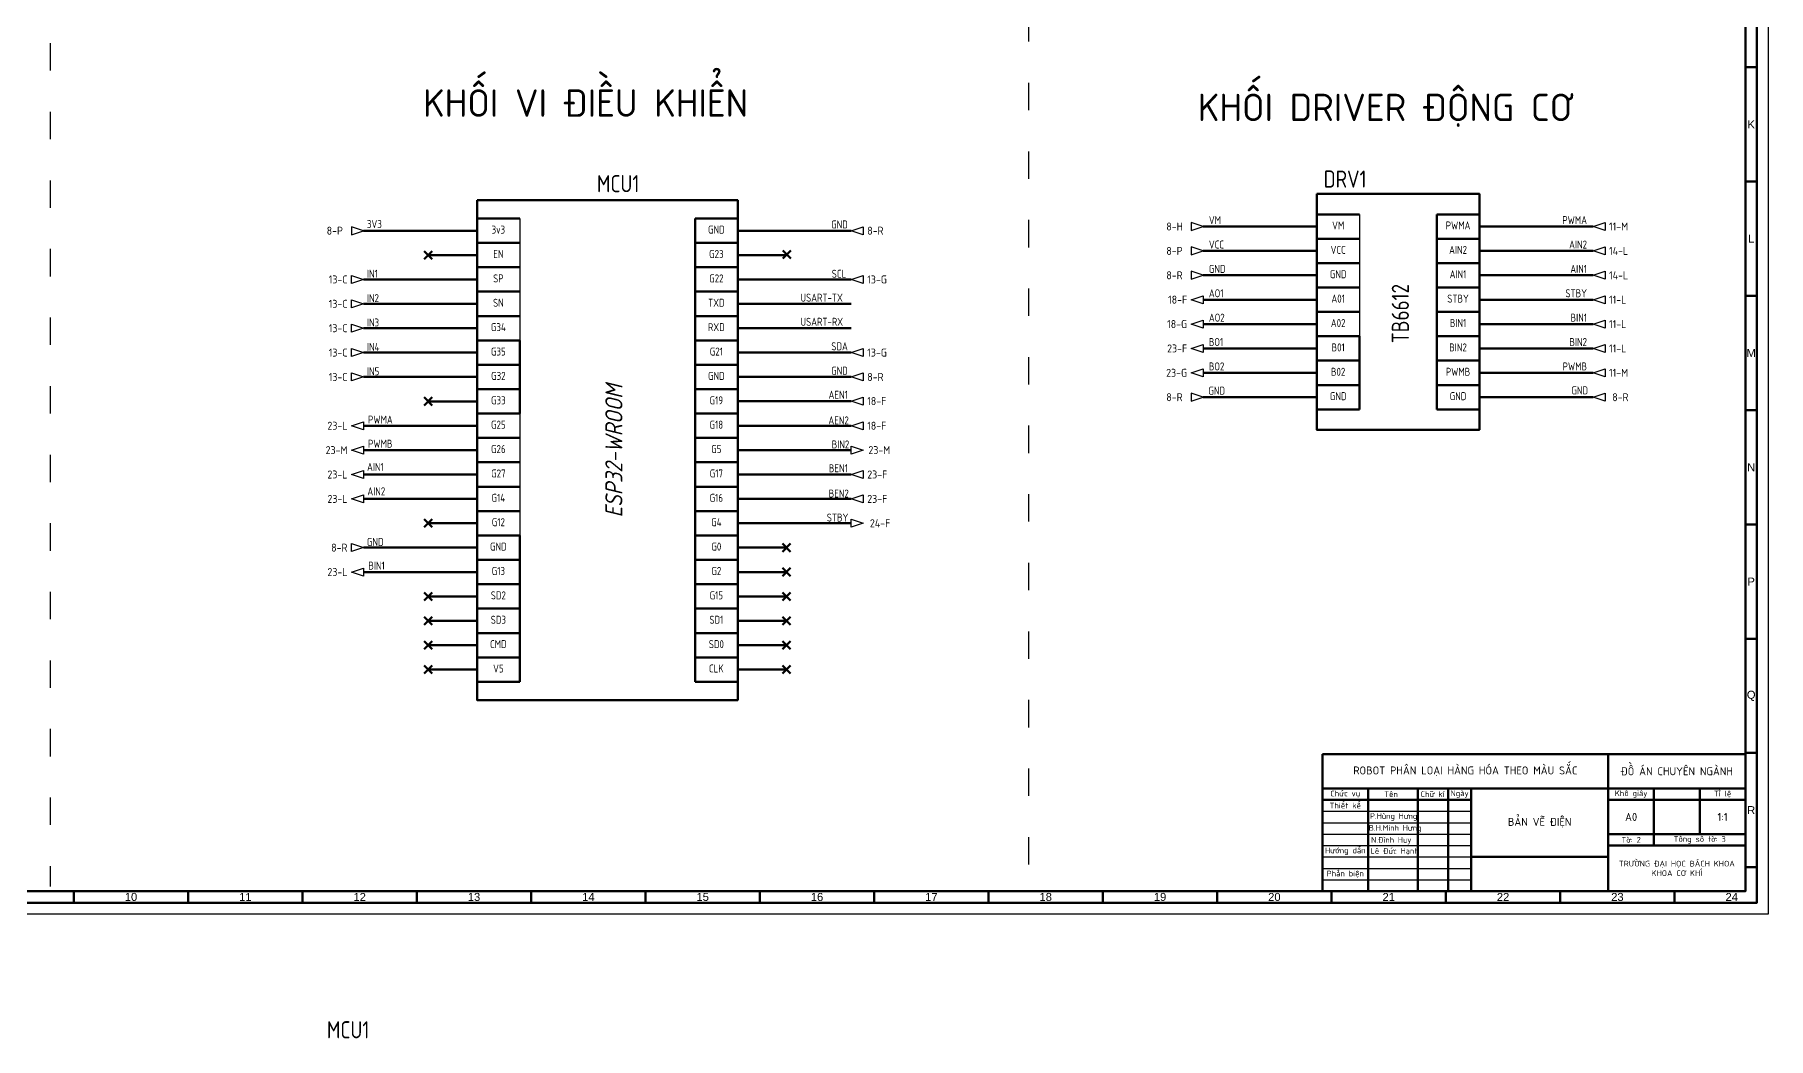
# Model space of a CAD drawing. Extents: x -73 to 5488, y -2262 to 3535.
# Drawn here: x 449 to 1207, y -585 to -146 of the extents above; entities that cross this region are included whole.
import ezdxf
from ezdxf.enums import TextEntityAlignment as Align

# ---------------------------------------------------------------- set-up
doc = ezdxf.new("R2010")
doc.units = 0
doc.linetypes.add('ACAD_ISO03W100', pattern=[30, 12, -18])
for name, color, linetype, lineweight in [('Khung_ten', 7, 'Continuous', 70), ('Lien dam 05', 2, 'Continuous', 50), ('Net dut025', 150, 'ACAD_ISO03W100', 25), ('Net_manh', 7, 'Continuous', 25), ('Text', 3, 'Continuous', 25)]:
    doc.layers.add(name, color=color, linetype=linetype, lineweight=lineweight)
for name, color, linetype in [('SYMS', 7, 'Continuous'), ('TAGS', 150, 'Continuous'), ('XREF', 7, 'Continuous')]:
    doc.layers.add(name, color=color, linetype=linetype)
doc.styles.add('3 ITALIC', font='tcvn+7284-2003i.ttf', dxfattribs={"height": 2.5})
doc.styles.add('Annotative', font='arial.ttf')
doc.styles.get("Standard").update_dxf_attribs({"font": 'isocp2.shx', "width": 0.9, "height": 3.5})
doc.styles.add('WD_IEC 3.5', font='isocp2.shx', dxfattribs={"width": 0.9, "height": 3.5})

# ---------------------------------------------------------------- blocks, each defined once
blk = doc.blocks.new('HA1D1')
blk.add_lwpolyline([(0, 0), (3.75, 1.25), (3.75, -1.25)], close=True)
at = {"style": 'WD_IEC 3.5'}
for tag, height, flags, p in [('WIRENO', 2.5, 8, (-1.25, 1)), ('SIGCODE', 1, 1, (5, 1.8))]:
    blk.add_attdef(tag, text='', height=height, dxfattribs=dict(at, flags=flags)).set_placement(p, align=Align.RIGHT)
at = {"style": 'WD_IEC 3.5', "flags": 1}
blk.add_attdef('X4TERM01', (0, 0), '', height=0.32, dxfattribs=at)
at = {"style": 'WD_IEC 3.5'}
blk.add_attdef('XREF', text='', height=2.5, dxfattribs=at).set_placement((5, 0), align=Align.MIDDLE_LEFT)
blk.add_attdef('DESC1', text='', height=2.5, dxfattribs=at).set_placement((-1.25, -1), align=Align.TOP_RIGHT)
blk = doc.blocks.new('HA1S3')
blk.add_lwpolyline([(-3.75, 0), (0, 1.25), (0, -1.25)], close=True)
at = {"style": 'WD_IEC 3.5'}
blk.add_attdef('XREF', text='', height=2.5, dxfattribs=at).set_placement((-5, 0), align=Align.MIDDLE_RIGHT)
at = {"style": 'WD_IEC 3.5', "flags": 1}
blk.add_attdef('SIGCODE', text='', height=1, dxfattribs=at).set_placement((-2.5, 1.8), align=Align.RIGHT)
at = {"style": 'WD_IEC 3.5'}
for tag, p, height, flags in [('X1TERM01', (0, 0), 0.32, 1), ('WIRENO', (1.25, 1), 2.5, 8)]:
    blk.add_attdef(tag, p, '', height=height, dxfattribs=dict(at, flags=flags))
blk.add_attdef('DESC1', text='', height=2.5, dxfattribs=at).set_placement((1.25, -1), align=Align.TOP_LEFT)
blk = doc.blocks.new('HA1D3')
blk.add_lwpolyline([(0, 0), (-3.75, -1.25), (-3.75, 1.25)], close=True)
at = {"style": 'WD_IEC 3.5'}
blk.add_attdef('XREF', text='', height=2.5, dxfattribs=at).set_placement((-5, 0), align=Align.MIDDLE_RIGHT)
at = {"style": 'WD_IEC 3.5', "flags": 1}
blk.add_attdef('SIGCODE', text='', height=1, dxfattribs=at).set_placement((-2.5, 1.8), align=Align.RIGHT)
at = {"style": 'WD_IEC 3.5'}
for tag, p, height, flags in [('X1TERM01', (0, 0), 0.32, 1), ('WIRENO', (1.25, 1), 2.5, 8)]:
    blk.add_attdef(tag, p, '', height=height, dxfattribs=dict(at, flags=flags))
blk.add_attdef('DESC1', text='', height=2.5, dxfattribs=at).set_placement((1.25, -1), align=Align.TOP_LEFT)

msp = doc.modelspace()

# ---------------------------------------------------------------- linework, layer by layer
msp.add_lwpolyline([(17.76, -530.52), (17.76, 310.48), (1206.76, 310.48), (1206.76, -530.52), (17.76, -530.52)], close=True)
at = {"layer": 'Khung_ten'}
for p, q in [((1201.76, -160.02), (1196.76, -160.02)), ((1201.76, -210.02), (1196.76, -210.02)), ((1201.76, -260.02), (1196.76, -260.02)), ((1201.76, -310.02), (1196.76, -310.02)), ((1201.76, -360.02), (1196.76, -360.02)), ((1201.76, -410.02), (1196.76, -410.02)), ((1011.76, -520.52), (1011.76, -460.52)), ((1011.76, -460.52), (1196.76, -460.52)), ((1136.76, -520.52), (1136.76, -460.52)), ((1201.76, -460.02), (1196.76, -460.02)), ((1201.76, -460.02), (1196.76, -460.02)), ((1011.76, -475.52), (1196.76, -475.52)), ((1031.76, -475.52), (1031.76, -520.52)), ((1053.45, -475.52), (1053.45, -520.52)), ((1066.76, -475.52), (1066.76, -520.52)), ((1076.76, -475.52), (1076.76, -520.52)), ((1136.76, -475.52), (1156.76, -475.52)), ((1156.76, -475.52), (1156.76, -500.52)), ((1176.76, -475.52), (1176.76, -495.52)), ((1011.76, -480.52), (1076.76, -480.52)), ((1136.76, -480.52), (1196.76, -480.52)), ((1136.76, -495.52), (1196.76, -495.52)), ((1076.76, -505.52), (1136.76, -505.52)), ((1136.76, -500.52), (1196.76, -500.52)), ((1201.76, -510.02), (1196.76, -510.02)), ((465.76, -525.52), (465.76, -520.52)), ((515.76, -525.52), (515.76, -520.52)), ((565.76, -525.52), (565.76, -520.52)), ((615.76, -525.52), (615.76, -520.52)), ((665.76, -525.52), (665.76, -520.52)), ((715.76, -525.52), (715.76, -520.52)), ((765.76, -525.52), (765.76, -520.52)), ((815.76, -525.52), (815.76, -520.52)), ((865.76, -525.52), (865.76, -520.52)), ((915.76, -525.52), (915.76, -520.52)), ((965.76, -525.52), (965.76, -520.52)), ((1196.76, -520.52), (1011.76, -520.52)), ((1015.76, -525.52), (1015.76, -520.52)), ((1065.76, -525.52), (1065.76, -520.52)), ((1115.76, -525.52), (1115.76, -520.52)), ((1165.76, -525.52), (1165.76, -520.52)), ((1165.76, -525.52), (1201.76, -525.52))]:
    msp.add_line(p, q, dxfattribs=at)
for points in [[(29.76, -525.52), (1201.76, -525.52), (1201.76, 305.48), (29.76, 305.48)], [(34.76, -520.52), (1196.76, -520.52), (1196.76, 300.48), (34.76, 300.48)]]:
    msp.add_lwpolyline(points, close=True, dxfattribs=at)
at = {"layer": 'Lien dam 05'}
for p, q in [((642.07, -236.86), (642.07, -226.19)), ((660.73, -226.19), (642.07, -226.19)), ((737.4, -236.86), (737.4, -226.19)), ((756.07, -226.19), (737.4, -226.19)), ((1009.32, -235.05), (1009.32, -224.38)), ((1027.99, -224.38), (1009.32, -224.38)), ((1061.74, -235.05), (1061.74, -224.38)), ((1080.4, -224.38), (1061.74, -224.38)), ((592.42, -231.53), (642.07, -231.53)), ((805.72, -231.53), (756.07, -231.53)), ((1008.61, -229.71), (959.61, -229.71)), ((1009.32, -229.71), (1007.73, -229.71)), ((1080.4, -229.71), (1130.11, -229.71)), ((618.97, -240.43), (622.51, -243.96)), ((618.97, -243.96), (622.51, -240.43)), ((642.07, -242.19), (620.74, -242.19)), ((660.73, -236.86), (642.07, -236.86)), ((642.07, -247.53), (642.07, -236.86)), ((660.73, -236.86), (642.07, -236.86)), ((756.07, -236.86), (737.4, -236.86)), ((737.4, -247.53), (737.4, -236.86)), ((756.07, -236.86), (737.4, -236.86)), ((777.4, -242.19), (756.07, -242.19)), ((775.84, -240.21), (779.37, -243.75)), ((775.84, -243.75), (779.37, -240.21)), ((1008.61, -240.38), (959.61, -240.38)), ((1009.32, -240.38), (1007.73, -240.38)), ((1027.99, -235.05), (1009.32, -235.05)), ((1009.32, -245.71), (1009.32, -235.05)), ((1027.99, -235.05), (1009.32, -235.05)), ((1080.4, -235.05), (1061.74, -235.05)), ((1061.74, -245.71), (1061.74, -235.05)), ((1080.4, -235.05), (1061.74, -235.05)), ((1080.4, -240.38), (1130.11, -240.38)), ((660.73, -247.53), (642.07, -247.53)), ((642.07, -258.19), (642.07, -247.53)), ((660.73, -247.53), (642.07, -247.53)), ((756.07, -247.53), (737.4, -247.53)), ((737.4, -258.19), (737.4, -247.53)), ((756.07, -247.53), (737.4, -247.53)), ((1027.99, -245.71), (1009.32, -245.71)), ((1009.32, -256.38), (1009.32, -245.71)), ((1027.99, -245.71), (1009.32, -245.71)), ((1080.4, -245.71), (1061.74, -245.71)), ((1061.74, -256.38), (1061.74, -245.71)), ((1080.4, -245.71), (1061.74, -245.71)), ((592.42, -252.86), (642.07, -252.86)), ((805.72, -252.86), (756.07, -252.86)), ((1008.61, -251.05), (959.61, -251.05)), ((1009.32, -251.05), (1007.73, -251.05)), ((1027.99, -256.38), (1009.32, -256.38)), ((1009.32, -267.05), (1009.32, -256.38)), ((1027.99, -256.38), (1009.32, -256.38)), ((1080.4, -256.38), (1061.74, -256.38)), ((1061.74, -267.05), (1061.74, -256.38)), ((1080.4, -256.38), (1061.74, -256.38)), ((1080.4, -251.05), (1130.11, -251.05)), ((592.42, -263.53), (642.07, -263.53)), ((660.73, -258.19), (642.07, -258.19)), ((642.07, -268.86), (642.07, -258.19)), ((660.73, -258.19), (642.07, -258.19)), ((756.07, -258.19), (737.4, -258.19)), ((737.4, -268.86), (737.4, -258.19)), ((756.07, -258.19), (737.4, -258.19)), ((805.72, -263.53), (756.07, -263.53)), ((1008.61, -261.71), (959.61, -261.71)), ((1009.32, -261.71), (1007.73, -261.71)), ((1080.4, -261.71), (1130.11, -261.71)), ((660.73, -268.86), (642.07, -268.86)), ((642.07, -279.53), (642.07, -268.86)), ((660.73, -268.86), (642.07, -268.86)), ((756.07, -268.86), (737.4, -268.86)), ((737.4, -279.53), (737.4, -268.86)), ((756.07, -268.86), (737.4, -268.86)), ((1008.61, -272.38), (959.61, -272.38)), ((1009.32, -272.38), (1007.73, -272.38)), ((1027.99, -267.05), (1009.32, -267.05)), ((1009.32, -277.71), (1009.32, -267.05)), ((1027.99, -267.05), (1009.32, -267.05)), ((1080.4, -267.05), (1061.74, -267.05)), ((1061.74, -277.71), (1061.74, -267.05)), ((1080.4, -267.05), (1061.74, -267.05)), ((1080.4, -272.38), (1130.11, -272.38)), ((592.42, -274.19), (642.07, -274.19)), ((660.73, -279.53), (642.07, -279.53)), ((642.07, -290.19), (642.07, -279.53)), ((660.73, -279.53), (642.07, -279.53)), ((660.73, -279.53), (660.73, -290.19)), ((756.07, -279.53), (737.4, -279.53)), ((737.4, -290.19), (737.4, -279.53)), ((756.07, -279.53), (737.4, -279.53)), ((805.72, -274.19), (756.07, -274.19)), ((756.07, -279.53), (756.07, -290.19)), ((1027.99, -277.71), (1009.32, -277.71)), ((1009.32, -288.38), (1009.32, -277.71)), ((1027.99, -277.71), (1009.32, -277.71)), ((1027.99, -277.71), (1027.99, -288.38)), ((1080.4, -277.71), (1061.74, -277.71)), ((1061.74, -288.38), (1061.74, -277.71)), ((1080.4, -277.71), (1061.74, -277.71)), ((1080.4, -277.71), (1080.4, -288.38)), ((592.42, -284.86), (642.07, -284.86)), ((805.72, -284.86), (756.07, -284.86)), ((1008.61, -283.05), (959.61, -283.05)), ((1009.32, -283.05), (1007.73, -283.05)), ((1080.4, -283.05), (1130.11, -283.05)), ((592.42, -295.53), (642.07, -295.53)), ((642.07, -295.53), (620.74, -295.53)), ((660.73, -290.19), (642.07, -290.19)), ((642.07, -300.86), (642.07, -290.19)), ((660.73, -290.19), (642.07, -290.19)), ((660.73, -290.19), (660.73, -300.86)), ((756.07, -290.19), (737.4, -290.19)), ((737.4, -300.86), (737.4, -290.19)), ((756.07, -290.19), (737.4, -290.19)), ((756.07, -290.19), (756.07, -300.86)), ((805.72, -295.53), (756.07, -295.53)), ((1008.61, -293.71), (959.61, -293.71)), ((1009.32, -293.71), (1007.73, -293.71)), ((1027.99, -288.38), (1009.32, -288.38)), ((1009.32, -299.05), (1009.32, -288.38)), ((1027.99, -288.38), (1009.32, -288.38)), ((1027.99, -288.38), (1027.99, -299.05)), ((1080.4, -288.38), (1061.74, -288.38)), ((1061.74, -299.05), (1061.74, -288.38)), ((1080.4, -288.38), (1061.74, -288.38)), ((1080.4, -288.38), (1080.4, -299.05)), ((1080.4, -293.71), (1130.11, -293.71)), ((660.73, -300.86), (642.07, -300.86)), ((642.07, -311.53), (642.07, -300.86)), ((660.73, -300.86), (642.07, -300.86)), ((660.73, -300.86), (660.73, -311.53)), ((756.07, -300.86), (737.4, -300.86)), ((737.4, -311.53), (737.4, -300.86)), ((756.07, -300.86), (737.4, -300.86)), ((756.07, -300.86), (756.07, -311.53)), ((1027.99, -299.05), (1009.32, -299.05)), ((1009.32, -309.71), (1009.32, -299.05)), ((1027.99, -299.05), (1009.32, -299.05)), ((1027.99, -299.05), (1027.99, -309.71)), ((1080.4, -299.05), (1061.74, -299.05)), ((1061.74, -309.71), (1061.74, -299.05)), ((1080.4, -299.05), (1061.74, -299.05)), ((1080.4, -299.05), (1080.4, -309.71)), ((618.97, -304.43), (622.51, -307.96)), ((618.97, -307.96), (622.51, -304.43)), ((642.07, -306.19), (620.74, -306.19)), ((805.72, -306.06), (756.07, -306.06)), ((1008.61, -304.38), (959.61, -304.38)), ((1009.32, -304.38), (1007.73, -304.38)), ((1027.99, -309.71), (1009.32, -309.71)), ((1080.4, -309.71), (1061.74, -309.71)), ((1080.4, -304.38), (1130.11, -304.38)), ((592.42, -316.86), (642.07, -316.86)), ((660.73, -311.53), (642.07, -311.53)), ((642.07, -322.19), (642.07, -311.53)), ((660.73, -311.53), (642.07, -311.53)), ((756.07, -311.53), (737.4, -311.53)), ((737.4, -322.19), (737.4, -311.53)), ((756.07, -311.53), (737.4, -311.53)), ((805.72, -316.86), (756.07, -316.86)), ((660.73, -322.19), (642.07, -322.19)), ((642.07, -332.86), (642.07, -322.19)), ((660.73, -322.19), (642.07, -322.19)), ((756.07, -322.19), (737.4, -322.19)), ((737.4, -332.86), (737.4, -322.19)), ((756.07, -322.19), (737.4, -322.19)), ((592.42, -327.53), (642.07, -327.53)), ((660.73, -332.86), (642.07, -332.86)), ((642.07, -343.53), (642.07, -332.86)), ((660.73, -332.86), (642.07, -332.86)), ((756.07, -332.86), (737.4, -332.86)), ((737.4, -343.53), (737.4, -332.86)), ((756.07, -332.86), (737.4, -332.86)), ((805.72, -327.53), (756.07, -327.53)), ((592.42, -338.19), (642.07, -338.19)), ((805.72, -338.19), (756.07, -338.19)), ((660.73, -343.53), (642.07, -343.53)), ((642.07, -354.19), (642.07, -343.53)), ((660.73, -343.53), (642.07, -343.53)), ((756.07, -343.53), (737.4, -343.53)), ((737.4, -354.19), (737.4, -343.53)), ((756.07, -343.53), (737.4, -343.53)), ((592.42, -348.86), (642.07, -348.86)), ((660.73, -354.19), (642.07, -354.19)), ((642.07, -364.86), (642.07, -354.19)), ((660.73, -354.19), (642.07, -354.19)), ((756.07, -354.19), (737.4, -354.19)), ((737.4, -364.86), (737.4, -354.19)), ((756.07, -354.19), (737.4, -354.19)), ((805.72, -348.86), (756.07, -348.86)), ((618.97, -357.76), (622.51, -361.29)), ((618.97, -361.29), (622.51, -357.76)), ((642.07, -359.53), (620.74, -359.53)), ((805.72, -359.53), (756.07, -359.53)), ((592.42, -370.19), (642.07, -370.19)), ((660.73, -364.86), (642.07, -364.86)), ((642.07, -375.53), (642.07, -364.86)), ((660.73, -364.86), (642.07, -364.86)), ((660.73, -364.86), (660.73, -375.53)), ((756.07, -364.86), (737.4, -364.86)), ((737.4, -375.53), (737.4, -364.86)), ((756.07, -364.86), (737.4, -364.86)), ((756.07, -364.86), (756.07, -375.53)), ((777.4, -370.19), (756.07, -370.19)), ((775.63, -368.43), (779.16, -371.96)), ((775.63, -371.96), (779.16, -368.43)), ((660.73, -375.53), (642.07, -375.53)), ((642.07, -386.19), (642.07, -375.53)), ((660.73, -375.53), (642.07, -375.53)), ((660.73, -375.53), (660.73, -386.19)), ((756.07, -375.53), (737.4, -375.53)), ((737.4, -386.19), (737.4, -375.53)), ((756.07, -375.53), (737.4, -375.53)), ((756.07, -375.53), (756.07, -386.19)), ((592.42, -380.86), (642.07, -380.86)), ((660.73, -386.19), (642.07, -386.19)), ((642.07, -396.86), (642.07, -386.19)), ((660.73, -386.19), (642.07, -386.19)), ((660.73, -386.19), (660.73, -396.86)), ((756.07, -386.19), (737.4, -386.19)), ((737.4, -396.86), (737.4, -386.19)), ((756.07, -386.19), (737.4, -386.19)), ((777.4, -380.86), (756.07, -380.86)), ((756.07, -386.19), (756.07, -396.86)), ((775.63, -379.09), (779.16, -382.63)), ((775.63, -382.63), (779.16, -379.09)), ((618.97, -389.76), (622.51, -393.29)), ((618.97, -393.29), (622.51, -389.76)), ((642.07, -391.53), (620.74, -391.53)), ((777.4, -391.53), (756.07, -391.53)), ((775.63, -389.76), (779.16, -393.29)), ((775.63, -393.29), (779.16, -389.76)), ((618.97, -400.43), (622.51, -403.96)), ((618.97, -403.96), (622.51, -400.43)), ((660.73, -396.86), (642.07, -396.86)), ((660.73, -396.86), (642.07, -396.86)), ((642.07, -407.53), (642.07, -396.86)), ((660.73, -396.86), (642.07, -396.86)), ((660.73, -396.86), (660.73, -407.53)), ((756.07, -396.86), (737.4, -396.86)), ((756.07, -396.86), (737.4, -396.86)), ((737.4, -407.53), (737.4, -396.86)), ((756.07, -396.86), (737.4, -396.86)), ((756.07, -396.86), (756.07, -407.53)), ((775.63, -400.43), (779.16, -403.96)), ((775.63, -403.96), (779.16, -400.43)), ((642.07, -402.19), (620.74, -402.19)), ((660.73, -407.53), (642.07, -407.53)), ((642.07, -418.19), (642.07, -407.53)), ((660.73, -407.53), (642.07, -407.53)), ((660.73, -407.53), (660.73, -418.19)), ((756.07, -407.53), (737.4, -407.53)), ((737.4, -418.19), (737.4, -407.53)), ((756.07, -407.53), (737.4, -407.53)), ((777.4, -402.19), (756.07, -402.19)), ((756.07, -407.53), (756.07, -418.19)), ((618.97, -411.09), (622.51, -414.63)), ((618.97, -414.63), (622.51, -411.09)), ((642.07, -412.86), (620.74, -412.86)), ((777.4, -412.86), (756.07, -412.86)), ((775.63, -411.09), (779.16, -414.63)), ((775.63, -414.63), (779.16, -411.09)), ((618.97, -421.76), (622.51, -425.29)), ((618.97, -425.29), (622.51, -421.76)), ((642.07, -423.53), (620.74, -423.53)), ((660.73, -418.19), (642.07, -418.19)), ((642.07, -428.86), (642.07, -418.19)), ((660.73, -418.19), (642.07, -418.19)), ((660.73, -418.19), (660.73, -428.86)), ((756.07, -418.19), (737.4, -418.19)), ((737.4, -428.86), (737.4, -418.19)), ((756.07, -418.19), (737.4, -418.19)), ((756.07, -418.19), (756.07, -428.86)), ((777.4, -423.53), (756.07, -423.53)), ((775.63, -421.76), (779.16, -425.29)), ((775.63, -425.29), (779.16, -421.76)), ((660.73, -428.86), (642.07, -428.86)), ((756.07, -428.86), (737.4, -428.86))]:
    msp.add_line(p, q, dxfattribs=at)
msp.add_lwpolyline([(756.07, -218.19), (756.07, -436.87), (642.07, -436.87), (642.07, -218.19)], dxfattribs=at)
for points in [[(642.07, -218.19), (756.07, -218.19), (756.07, -436.87), (642.07, -436.87)], [(1009.32, -215.46), (1080.4, -215.46), (1080.4, -318.61), (1009.32, -318.61)]]:
    msp.add_lwpolyline(points, close=True, dxfattribs=at)
at = {"layer": 'Net dut025'}
for p, q in [((455.38, 300.48), (455.38, -518.43)), ((883.3, -136.82), (883.3, -520.52))]:
    msp.add_line(p, q, dxfattribs=at)
at = {"layer": 'Net_manh', "color": 30, "true_color": 0xf26722}
for p, q in [((1011.76, -485.52), (1076.76, -485.52)), ((1011.76, -490.52), (1076.76, -490.52)), ((1011.76, -495.52), (1076.76, -495.52)), ((1011.76, -500.52), (1076.76, -500.52)), ((1011.76, -505.52), (1076.76, -505.52)), ((1011.76, -510.52), (1076.76, -510.52)), ((1011.76, -515.52), (1076.76, -515.52))]:
    msp.add_line(p, q, dxfattribs=at)
at = {"layer": 'SYMS'}
for p, q in [((660.73, -226.19), (660.73, -236.86)), ((756.07, -226.19), (756.07, -236.86)), ((1027.99, -224.38), (1027.99, -235.05)), ((660.73, -236.86), (660.73, -247.53)), ((756.07, -236.86), (756.07, -247.53)), ((1027.99, -235.05), (1027.99, -245.71)), ((1080.4, -235.05), (1080.4, -245.71)), ((660.73, -247.53), (660.73, -258.19)), ((756.07, -247.53), (756.07, -258.19)), ((1027.99, -245.71), (1027.99, -256.38)), ((1080.4, -245.71), (1080.4, -256.38)), ((1027.99, -256.38), (1027.99, -267.05)), ((1080.4, -256.38), (1080.4, -267.05)), ((660.73, -258.19), (660.73, -268.86)), ((756.07, -258.19), (756.07, -268.86)), ((660.73, -268.86), (660.73, -279.53)), ((756.07, -268.86), (756.07, -279.53)), ((1027.99, -267.05), (1027.99, -277.71)), ((1080.4, -267.05), (1080.4, -277.71)), ((660.73, -279.53), (660.73, -290.19)), ((756.07, -279.53), (756.07, -290.19)), ((1027.99, -277.71), (1027.99, -288.38)), ((1080.4, -277.71), (1080.4, -288.38)), ((660.73, -290.19), (660.73, -300.86)), ((756.07, -290.19), (756.07, -300.86)), ((1027.99, -288.38), (1027.99, -299.05)), ((1080.4, -288.38), (1080.4, -299.05)), ((660.73, -300.86), (660.73, -311.53)), ((756.07, -300.86), (756.07, -311.53)), ((1027.99, -299.05), (1027.99, -309.71)), ((1080.4, -299.05), (1080.4, -309.71)), ((660.73, -311.53), (660.73, -322.19)), ((756.07, -311.53), (756.07, -322.19)), ((660.73, -322.19), (660.73, -332.86)), ((756.07, -322.19), (756.07, -332.86)), ((660.73, -332.86), (660.73, -343.53)), ((756.07, -332.86), (756.07, -343.53)), ((660.73, -343.53), (660.73, -354.19)), ((756.07, -343.53), (756.07, -354.19)), ((660.73, -354.19), (660.73, -364.86)), ((756.07, -354.19), (756.07, -364.86)), ((660.73, -364.86), (660.73, -375.53)), ((756.07, -364.86), (756.07, -375.53)), ((660.73, -375.53), (660.73, -386.19)), ((756.07, -375.53), (756.07, -386.19)), ((660.73, -386.19), (660.73, -396.86)), ((756.07, -386.19), (756.07, -396.86)), ((660.73, -396.86), (660.73, -407.53)), ((756.07, -396.86), (756.07, -407.53)), ((660.73, -407.53), (660.73, -418.19)), ((756.07, -407.53), (756.07, -418.19)), ((660.73, -418.19), (660.73, -428.86)), ((756.07, -418.19), (756.07, -428.86))]:
    msp.add_line(p, q, dxfattribs=at)

# ---------------------------------------------------------------- block references
ref = msp.add_blockref('HA1D1', (592.42, -231.53), dxfattribs=dict(at, xscale=-1.4, yscale=1.4, zscale=1.4))
ref.add_attrib('XREF', '8-P', dxfattribs={"layer": 'XREF', "height": 3.5, "style": 'WD_IEC 3.5'}).set_placement((576.32, -231.53), align=Align.MIDDLE_LEFT)
ref = msp.add_blockref('HA1D1', (805.72, -231.53), dxfattribs=dict(at, xscale=1.4, yscale=1.4, zscale=1.4))
ref.add_attrib('XREF', '8-R', dxfattribs={"layer": 'XREF', "height": 3.5, "style": 'WD_IEC 3.5'}).set_placement((812.72, -231.53), align=Align.MIDDLE_LEFT)
ref = msp.add_blockref('HA1D1', (959.61, -229.71), dxfattribs=dict(at, xscale=-1.4, yscale=1.4, zscale=1.4))
ref.add_attrib('XREF', '8-H', dxfattribs={"layer": 'XREF', "height": 3.5, "style": 'WD_IEC 3.5'}).set_placement((943.51, -229.71), align=Align.MIDDLE_LEFT)
ref = msp.add_blockref('HA1D1', (1130.11, -229.71), dxfattribs=dict(at, xscale=1.4, yscale=1.4, zscale=1.4))
ref.add_attrib('XREF', '11-M', dxfattribs={"layer": 'XREF', "height": 3.5, "style": 'WD_IEC 3.5'}).set_placement((1137.11, -229.71), align=Align.MIDDLE_LEFT)
ref = msp.add_blockref('HA1D1', (959.61, -240.38), dxfattribs=dict(at, xscale=-1.4, yscale=1.4, zscale=1.4))
ref.add_attrib('XREF', '8-P', dxfattribs={"layer": 'XREF', "height": 3.5, "style": 'WD_IEC 3.5'}).set_placement((943.51, -240.38), align=Align.MIDDLE_LEFT)
ref = msp.add_blockref('HA1D1', (1130.11, -240.38), dxfattribs=dict(at, xscale=1.4, yscale=1.4, zscale=1.4))
ref.add_attrib('XREF', '14-L', dxfattribs={"layer": 'XREF', "height": 3.5, "style": 'WD_IEC 3.5'}).set_placement((1137.11, -240.38), align=Align.MIDDLE_LEFT)
ref = msp.add_blockref('HA1D1', (959.61, -251.05), dxfattribs=dict(at, xscale=-1.4, yscale=1.4, zscale=1.4))
ref.add_attrib('XREF', '8-R', dxfattribs={"layer": 'XREF', "height": 3.5, "style": 'WD_IEC 3.5'}).set_placement((943.51, -251.05), align=Align.MIDDLE_LEFT)
ref = msp.add_blockref('HA1D1', (1130.11, -251.05), dxfattribs=dict(at, xscale=1.4, yscale=1.4, zscale=1.4))
ref.add_attrib('XREF', '14-L', dxfattribs={"layer": 'XREF', "height": 3.5, "style": 'WD_IEC 3.5'}).set_placement((1137.11, -251.05), align=Align.MIDDLE_LEFT)
ref = msp.add_blockref('HA1D3', (592.42, -252.86), dxfattribs=dict(at, xscale=1.4, yscale=1.4, zscale=1.4))
ref.add_attrib('XREF', '13-C', dxfattribs={"layer": 'XREF', "height": 3.5, "style": 'WD_IEC 3.5'}).set_placement((585.42, -252.86), align=Align.MIDDLE_RIGHT)
ref = msp.add_blockref('HA1D1', (805.72, -252.86), dxfattribs=dict(at, xscale=1.4, yscale=1.4, zscale=1.4))
ref.add_attrib('XREF', '13-G', dxfattribs={"layer": 'XREF', "height": 3.5, "style": 'WD_IEC 3.5'}).set_placement((812.72, -252.86), align=Align.MIDDLE_LEFT)
ref = msp.add_blockref('HA1D3', (592.42, -263.53), dxfattribs=dict(at, xscale=1.4, yscale=1.4, zscale=1.4))
ref.add_attrib('XREF', '13-C', dxfattribs={"layer": 'XREF', "height": 3.5, "style": 'WD_IEC 3.5'}).set_placement((585.42, -263.53), align=Align.MIDDLE_RIGHT)
ref = msp.add_blockref('HA1S3', (959.61, -261.71), dxfattribs=dict(at, xscale=1.4, yscale=1.4, zscale=1.4))
ref.add_attrib('XREF', '18-F', dxfattribs={"layer": 'XREF', "height": 3.5, "style": 'WD_IEC 3.5'}).set_placement((952.61, -261.71), align=Align.MIDDLE_RIGHT)
ref = msp.add_blockref('HA1D1', (1130.11, -261.71), dxfattribs=dict(at, xscale=1.4, yscale=1.4, zscale=1.4))
ref.add_attrib('XREF', '11-L', dxfattribs={"layer": 'XREF', "height": 3.5, "style": 'WD_IEC 3.5'}).set_placement((1137.11, -261.71), align=Align.MIDDLE_LEFT)
ref = msp.add_blockref('HA1D3', (592.42, -274.19), dxfattribs=dict(at, xscale=1.4, yscale=1.4, zscale=1.4))
ref.add_attrib('XREF', '13-C', dxfattribs={"layer": 'XREF', "height": 3.5, "style": 'WD_IEC 3.5'}).set_placement((585.42, -274.19), align=Align.MIDDLE_RIGHT)
ref = msp.add_blockref('HA1S3', (959.61, -272.38), dxfattribs=dict(at, xscale=1.4, yscale=1.4, zscale=1.4))
ref.add_attrib('XREF', '18-G', dxfattribs={"layer": 'XREF', "height": 3.5, "style": 'WD_IEC 3.5'}).set_placement((952.61, -272.38), align=Align.MIDDLE_RIGHT)
ref = msp.add_blockref('HA1D1', (1130.11, -272.38), dxfattribs=dict(at, xscale=1.4, yscale=1.4, zscale=1.4))
ref.add_attrib('XREF', '11-L', dxfattribs={"layer": 'XREF', "height": 3.5, "style": 'WD_IEC 3.5'}).set_placement((1137.11, -272.38), align=Align.MIDDLE_LEFT)
ref = msp.add_blockref('HA1D3', (592.42, -284.86), dxfattribs=dict(at, xscale=1.4, yscale=1.4, zscale=1.4))
ref.add_attrib('XREF', '13-C', dxfattribs={"layer": 'XREF', "height": 3.5, "style": 'WD_IEC 3.5'}).set_placement((585.42, -284.86), align=Align.MIDDLE_RIGHT)
ref = msp.add_blockref('HA1D1', (805.72, -284.86), dxfattribs=dict(at, xscale=1.4, yscale=1.4, zscale=1.4))
ref.add_attrib('XREF', '13-G', dxfattribs={"layer": 'XREF', "height": 3.5, "style": 'WD_IEC 3.5'}).set_placement((812.72, -284.86), align=Align.MIDDLE_LEFT)
ref = msp.add_blockref('HA1S3', (959.61, -283.05), dxfattribs=dict(at, xscale=1.4, yscale=1.4, zscale=1.4))
ref.add_attrib('XREF', '23-F', dxfattribs={"layer": 'XREF', "height": 3.5, "style": 'WD_IEC 3.5'}).set_placement((952.61, -283.05), align=Align.MIDDLE_RIGHT)
ref = msp.add_blockref('HA1D1', (1130.11, -283.05), dxfattribs=dict(at, xscale=1.4, yscale=1.4, zscale=1.4))
ref.add_attrib('XREF', '11-L', dxfattribs={"layer": 'XREF', "height": 3.5, "style": 'WD_IEC 3.5'}).set_placement((1137.11, -283.05), align=Align.MIDDLE_LEFT)
ref = msp.add_blockref('HA1D3', (592.42, -295.53), dxfattribs=dict(at, xscale=1.4, yscale=1.4, zscale=1.4))
ref.add_attrib('XREF', '13-C', dxfattribs={"layer": 'XREF', "height": 3.5, "style": 'WD_IEC 3.5'}).set_placement((585.42, -295.53), align=Align.MIDDLE_RIGHT)
ref = msp.add_blockref('HA1D1', (805.72, -295.53), dxfattribs=dict(at, xscale=1.4, yscale=1.4, zscale=1.4))
ref.add_attrib('XREF', '8-R', dxfattribs={"layer": 'XREF', "height": 3.5, "style": 'WD_IEC 3.5'}).set_placement((812.72, -295.53), align=Align.MIDDLE_LEFT)
ref = msp.add_blockref('HA1S3', (959.61, -293.71), dxfattribs=dict(at, xscale=1.4, yscale=1.4, zscale=1.4))
ref.add_attrib('XREF', '23-G', dxfattribs={"layer": 'XREF', "height": 3.5, "style": 'WD_IEC 3.5'}).set_placement((952.61, -293.71), align=Align.MIDDLE_RIGHT)
ref = msp.add_blockref('HA1D1', (1130.11, -293.71), dxfattribs=dict(at, xscale=1.4, yscale=1.4, zscale=1.4))
ref.add_attrib('XREF', '11-M', dxfattribs={"layer": 'XREF', "height": 3.5, "style": 'WD_IEC 3.5'}).set_placement((1137.11, -293.71), align=Align.MIDDLE_LEFT)
ref = msp.add_blockref('HA1D1', (959.61, -304.38), dxfattribs=dict(at, xscale=-1.4, yscale=1.4, zscale=1.4))
ref.add_attrib('XREF', '8-R', dxfattribs={"layer": 'XREF', "height": 3.5, "style": 'WD_IEC 3.5'}).set_placement((943.51, -304.38), align=Align.MIDDLE_LEFT)
ref = msp.add_blockref('HA1D1', (1130.11, -304.38), dxfattribs=dict(at, xscale=1.4, yscale=1.4, zscale=1.4))
ref.add_attrib('XREF', '8-R', dxfattribs={"layer": 'XREF', "height": 3.5, "style": 'WD_IEC 3.5'}).set_placement((1138.51, -304.38), align=Align.MIDDLE_LEFT)
ref = msp.add_blockref('HA1D1', (805.72, -306.06), dxfattribs=dict(at, xscale=1.4, yscale=1.4, zscale=1.4))
ref.add_attrib('XREF', '18-F', dxfattribs={"layer": 'XREF', "height": 3.5, "style": 'WD_IEC 3.5'}).set_placement((812.72, -306.06), align=Align.MIDDLE_LEFT)
ref = msp.add_blockref('HA1S3', (592.42, -316.86), dxfattribs=dict(at, xscale=1.4, yscale=1.4, zscale=1.4))
ref.add_attrib('XREF', '23-L', dxfattribs={"layer": 'XREF', "height": 3.5, "style": 'WD_IEC 3.5'}).set_placement((585.42, -316.86), align=Align.MIDDLE_RIGHT)
ref = msp.add_blockref('HA1D1', (805.72, -316.86), dxfattribs=dict(at, xscale=1.4, yscale=1.4, zscale=1.4))
ref.add_attrib('XREF', '18-F', dxfattribs={"layer": 'XREF', "height": 3.5, "style": 'WD_IEC 3.5'}).set_placement((812.72, -316.86), align=Align.MIDDLE_LEFT)
ref = msp.add_blockref('HA1S3', (592.42, -327.53), dxfattribs=dict(at, xscale=1.4, yscale=1.4, zscale=1.4))
ref.add_attrib('XREF', '23-M', dxfattribs={"layer": 'XREF', "height": 3.5, "style": 'WD_IEC 3.5'}).set_placement((585.42, -327.53), align=Align.MIDDLE_RIGHT)
ref = msp.add_blockref('HA1D3', (810.97, -327.53), dxfattribs=dict(at, xscale=1.4, yscale=1.4, zscale=1.4))
ref.add_attrib('XREF', '23-M', dxfattribs={"layer": 'XREF', "height": 3.5, "style": 'WD_IEC 3.5'}).set_placement((822.78, -327.53), align=Align.MIDDLE_RIGHT)
ref = msp.add_blockref('HA1S3', (592.42, -338.19), dxfattribs=dict(at, xscale=1.4, yscale=1.4, zscale=1.4))
ref.add_attrib('XREF', '23-L', dxfattribs={"layer": 'XREF', "height": 3.5, "style": 'WD_IEC 3.5'}).set_placement((585.42, -338.19), align=Align.MIDDLE_RIGHT)
ref = msp.add_blockref('HA1D1', (805.72, -338.19), dxfattribs=dict(at, xscale=1.4, yscale=1.4, zscale=1.4))
ref.add_attrib('XREF', '23-F', dxfattribs={"layer": 'XREF', "height": 3.5, "style": 'WD_IEC 3.5'}).set_placement((812.72, -338.19), align=Align.MIDDLE_LEFT)
ref = msp.add_blockref('HA1S3', (592.42, -348.86), dxfattribs=dict(at, xscale=1.4, yscale=1.4, zscale=1.4))
ref.add_attrib('XREF', '23-L', dxfattribs={"layer": 'XREF', "height": 3.5, "style": 'WD_IEC 3.5'}).set_placement((585.42, -348.86), align=Align.MIDDLE_RIGHT)
ref = msp.add_blockref('HA1D1', (805.72, -348.86), dxfattribs=dict(at, xscale=1.4, yscale=1.4, zscale=1.4))
ref.add_attrib('XREF', '23-F', dxfattribs={"layer": 'XREF', "height": 3.5, "style": 'WD_IEC 3.5'}).set_placement((812.72, -348.86), align=Align.MIDDLE_LEFT)
ref = msp.add_blockref('HA1D3', (810.97, -359.53), dxfattribs=dict(at, xscale=1.4, yscale=1.4, zscale=1.4))
ref.add_attrib('XREF', '24-F', dxfattribs={"layer": 'XREF', "height": 3.5, "style": 'WD_IEC 3.5'}).set_placement((822.78, -359.53), align=Align.MIDDLE_RIGHT)
ref = msp.add_blockref('HA1D3', (592.42, -370.19), dxfattribs=dict(at, xscale=1.4, yscale=1.4, zscale=1.4))
ref.add_attrib('XREF', '8-R', dxfattribs={"layer": 'XREF', "height": 3.5, "style": 'WD_IEC 3.5'}).set_placement((585.42, -370.19), align=Align.MIDDLE_RIGHT)
ref = msp.add_blockref('HA1S3', (592.42, -380.86), dxfattribs=dict(at, xscale=1.4, yscale=1.4, zscale=1.4))
ref.add_attrib('XREF', '23-L', dxfattribs={"layer": 'XREF', "height": 3.5, "style": 'WD_IEC 3.5'}).set_placement((585.42, -380.86), align=Align.MIDDLE_RIGHT)

# ---------------------------------------------------------------- texts
at = {"layer": 'Khung_ten', "attachment_point": 5, "style": 'Annotative'}
for s, insert, char_height, width in [('K', (1199.26, -185.02), 3.5, 5), ('L', (1199.26, -235.02), 3.5, 5), ('M', (1199.26, -285.02), 3.5, 5), ('N', (1199.26, -335.02), 3.5, 5), ('P', (1199.26, -385.02), 3.5, 5), ('Q', (1199.26, -435.02), 3.5, 5), ('{\\fTCVN 7284|b0|i0|c0|p34;ROBOT PHÂN LOẠI HÀNG HÓA THEO MÀU SẮC}', (1074.26, -468.02), 3.5, 125), ('{\\fTCVN 7284|b0|i0|c0|p34;ĐỒ ÁN CHUYÊN NGÀNH}', (1166.76, -468.02), 3.5, 60), ('{\\fTCVN 7284|b0|i0|c0|p34;Chức vụ}', (1021.76, -478.02), 2.5, 20), ('{\\fTCVN 7284|b0|i0|c0|p34;Tên}', (1041.76, -478.02), 2.5, 20), ('{\\fTCVN 7284|b0|i0|c0|p34;Chữ kí}', (1059.96, -478.02), 2.5, 15), ('{\\fTCVN 7284|b0|i0|c0|p34;Ngày}', (1071.76, -478.02), 2.5, 10), ('{\\fTCVN 7284|b0|i0|c0|p34;Khổ giấy}', (1146.76, -478.02), 2.5, 20), ('{\\fTCVN 7284|b0|i0|c0|p34;Tỉ lệ}', (1186.76, -478.02), 2.5, 20), ('{\\fTCVN 7284|b0|i0|c0|p34;Thiết kế}', (1021.76, -483.02), 2.5, 20), ('R', (1199.26, -485.02), 3.5, 5), ('{\\fTCVN 7284|b0|i0|c0|p34;BẢN VẼ ĐIỆN}', (1106.76, -490.52), 3.5, 60), ('{\\fTCVN 7284|b0|i0|c0|p34;A0}', (1146.76, -488.02), 3.5, 20), ('{\\fTCVN 7284|b0|i0|c0|p34;1:1}', (1186.76, -488.02), 3.5, 20), ('{\\fTCVN 7284|b0|i0|c0|p34;Tờ: 2}', (1146.76, -498.02), 2.5, 20), ('{\\fTCVN 7284|b0|i0|c0|p34;Tổng số tờ: 3}', (1176.76, -498.02), 2.5, 40), ('{\\fTCVN 7284|b0|i0|c0|p34;Hướng dẫn}', (1021.76, -503.02), 2.5, 20), ('{\\fTCVN 7284|b0|i0|c0|p34;TRƯỜNG ĐẠI HỌC BÁCH KHOA\\PKHOA CƠ KHÍ}', (1166.76, -510.52), 2.5, 60), ('{\\fTCVN 7284|b0|i0|c0|p34;Phản biện}', (1021.76, -513.02), 2.5, 20), ('10', (490.76, -523.02), 3.5, 50), ('11', (540.76, -523.02), 3.5, 50), ('12', (590.76, -523.02), 3.5, 50), ('13', (640.76, -523.02), 3.5, 50), ('14', (690.76, -523.02), 3.5, 50), ('15', (740.76, -523.02), 3.5, 50), ('16', (790.76, -523.02), 3.5, 50), ('17', (840.76, -523.02), 3.5, 50), ('18', (890.76, -523.02), 3.5, 50), ('19', (940.76, -523.02), 3.5, 50), ('\\pxt11;20', (990.76, -523.02), 3.5, 50), ('21', (1040.76, -523.02), 3.5, 50), ('22', (1090.76, -523.02), 3.5, 50), ('23', (1140.76, -523.02), 3.5, 50), ('24', (1190.76, -523.02), 3.5, 50)]:
    msp.add_mtext(s, dxfattribs=dict(at, insert=insert, char_height=char_height, width=width))
at = {"layer": 'Lien dam 05', "insert": (689.56, -175.69), "char_height": 12, "width": 365.1923, "attachment_point": 5, "style": '3 ITALIC'}
msp.add_mtext('KHỐI VI ĐIỀU KHIỂN', dxfattribs=at)
at = {"layer": 'Lien dam 05', "insert": (1039.11, -178.86), "char_height": 12, "attachment_point": 5, "style": '3 ITALIC'}
msp.add_mtext_dynamic_manual_height_columns('KHỐI DRIVER ĐỘNG CƠ', width=241.5, gutter_width=24.5, heights=[0], dxfattribs=at)
at = {"layer": 'SYMS', "char_height": 2.5, "attachment_point": 1, "style": 'WD_IEC 3.5'}
for s, width, heights, insert in [('{\\fTCVN 7284|b0|i0|c0|p34;B.H.Minh Hưng}', 24.504, [5.29], (1032.06, -491.52)), ('{\\fTCVN 7284|b0|i0|c0|p34;P.Hùng Hưng}', 20, [5], (1032.59, -486.35)), ('{\\fTCVN 7284|b0|i0|c0|p34;N.Đình Huy}', 20, [5], (1033.07, -496.77)), ('{\\fTCVN 7284|b0|i0|c0|p34;Lê Đức Hạnh}', 20, [5], (1032.84, -501.64))]:
    msp.add_mtext_dynamic_manual_height_columns(s, width=width, gutter_width=17.5, heights=heights, dxfattribs=dict(at, insert=insert))
at = {"layer": 'TAGS', "char_height": 7.5, "attachment_point": 4, "style": 'WD_IEC 3.5'}
for s, insert in [('MCU1', (694.5, -210.95)), ('DRV1', (1012.31, -208.94)), ('MCU1', (576.42, -581.11))]:
    msp.add_mtext_dynamic_manual_height_columns(s, width=21, gutter_width=24.5, heights=[0], dxfattribs=dict(at, insert=insert))
at = {"layer": 'TAGS', "char_height": 7.5, "rotation": 90, "style": 'WD_IEC 3.5'}
for s, width, heights, insert, attachment_point in [('TB6612', 10.5, [0], (1045.84, -267.8), 5), ('{\\fTCVN 7284|b0|i1|c0|p34;ESP32-WROOM}', 21, [16.76], (701.93, -298.78), 6)]:
    msp.add_mtext_dynamic_manual_height_columns(s, width=width, gutter_width=24.5, heights=heights, dxfattribs=dict(at, insert=insert, attachment_point=attachment_point))
at = {"layer": 'Text', "char_height": 3.5}
for s, width, gutter_width, heights, insert, attachment_point in [('3V3', 21, 24.5, [0], (593.92, -228.62), 4), ('GND', 21, 24.5, [4.51], (804.22, -228.79), 6), ('VM', 21, 24.5, [0], (962.11, -226.91), 4), ('PWMA', 21, 24.5, [0], (1127.47, -226.91), 6), ('\\pxqc;3v3', 18.6667, 26.67, [0], (642.07, -229.31), 1), ('\\pxqc;GND', 18.6667, 26.67, [0], (737.4, -229.31), 1), ('\\pxqc;VM', 18.6667, 26.67, [0], (1009.32, -227.5), 1), ('\\pxqc;PWMA', 18.6667, 26.67, [0], (1061.74, -227.5), 1), ('\\pxqc;EN', 18.6667, 26.67, [0], (642.07, -239.98), 1), ('\\pxqc;G23', 18.6667, 26.67, [0], (737.4, -239.98), 1), ('VCC', 21, 24.5, [0], (962.11, -237.58), 4), ('\\pxqc;VCC', 18.6667, 26.67, [0], (1009.32, -238.17), 1), ('\\pxqc;AIN2', 18.6667, 26.67, [0], (1061.74, -238.17), 1), ('AIN2', 21, 24.5, [0], (1127.47, -237.58), 6), ('IN1', 21, 24.5, [0], (593.92, -250.37), 4), ('SCL', 21, 24.5, [0], (797.18, -250.37), 4), ('GND', 21, 24.5, [0], (962.11, -248.25), 4), ('\\pxqc;GND', 18.6667, 26.67, [0], (1009.32, -248.83), 1), ('\\pxqc;AIN1', 18.6667, 26.67, [0], (1061.74, -248.83), 1), ('AIN1', 21, 24.5, [0], (1127.47, -248.25), 6), ('\\pxqc;SP', 18.6667, 26.67, [0], (642.07, -250.65), 1), ('\\pxqc;G22', 18.6667, 26.67, [0], (737.4, -250.65), 1), ('AO1', 21, 24.5, [0], (962.11, -258.91), 4), ('STBY', 21, 24.5, [0], (1127.47, -258.91), 6), ('IN2', 21, 24.5, [0], (593.92, -261.04), 4), ('\\pxqc;SN', 18.6667, 26.67, [0], (642.07, -261.31), 1), ('\\pxqc;TXD', 18.6667, 26.67, [0], (737.4, -261.31), 1), ('\\pxqc;A01', 18.6667, 26.67, [0], (1009.32, -259.5), 1), ('\\pxqc;STBY', 18.6667, 26.67, [0], (1061.74, -259.5), 1), ('IN3', 21, 24.5, [0], (593.92, -271.7), 4), ('\\pxqc;G34', 18.6667, 26.67, [0], (642.07, -271.98), 1), ('\\pxqc;RXD', 18.6667, 26.67, [0], (737.4, -271.98), 1), ('AO2', 21, 24.5, [0], (962.11, -269.58), 4), ('\\pxqc;A02', 18.6667, 26.67, [0], (1009.32, -270.17), 1), ('\\pxqc;BIN1', 18.6667, 26.67, [0], (1061.74, -270.17), 1), ('BIN1', 21, 24.5, [0], (1127.47, -269.58), 6), ('SDA', 21, 24.5, [4.51], (804.22, -282.12), 6), ('BO1', 21, 24.5, [0], (962.11, -280.25), 4), ('BIN2', 21, 24.5, [0], (1127.47, -280.25), 6), ('IN4', 21, 24.5, [0], (593.92, -282.37), 4), ('\\pxqc;G35', 18.6667, 26.67, [0], (642.07, -282.65), 1), ('\\pxqc;G21', 18.6667, 26.67, [0], (737.4, -282.65), 1), ('\\pxqc;B01', 18.6667, 26.67, [0], (1009.32, -280.83), 1), ('\\pxqc;BIN2', 18.6667, 26.67, [0], (1061.74, -280.83), 1), ('IN5', 21, 24.5, [0], (593.92, -293.04), 4), ('\\pxqc;G32', 18.6667, 26.67, [0], (642.07, -293.31), 1), ('\\pxqc;GND', 18.6667, 26.67, [0], (737.4, -293.31), 1), ('GND', 21, 24.5, [4.51], (804.22, -292.79), 6), ('BO2', 21, 24.5, [0], (962.11, -290.91), 4), ('\\pxqc;B02', 18.6667, 26.67, [0], (1009.32, -291.5), 1), ('\\pxqc;PWMB', 18.6667, 26.67, [0], (1061.74, -291.5), 1), ('PWMB', 21, 24.5, [0], (1127.47, -290.91), 6), ('AEN1', 21, 24.5, [4.51], (804.22, -303.32), 6), ('GND', 21, 24.5, [0], (961.89, -301.52), 4), ('\\pxqc;GND', 18.6667, 26.67, [0], (1009.32, -302.17), 1), ('\\pxqc;GND', 18.6667, 26.67, [0], (1061.74, -302.17), 1), ('GND', 21, 24.5, [0], (1120.63, -301.39), 4), ('\\pxqc;G33', 18.6667, 26.67, [0], (642.07, -303.98), 1), ('\\pxqc;G19', 18.6667, 26.67, [0], (737.4, -303.98), 1), ('PWMA', 21, 24.5, [0], (594.41, -314.16), 4), ('\\pxqc;G25', 18.6667, 26.67, [0], (642.07, -314.65), 1), ('\\pxqc;G18', 18.6667, 26.67, [0], (737.4, -314.65), 1), ('AEN2', 21, 24.5, [0], (804.66, -314.52), 6), ('PWMB', 21, 24.5, [0], (594.41, -324.72), 4), ('\\pxqc;G26', 18.6667, 26.67, [0], (642.07, -325.31), 1), ('\\pxqc;G5', 18.6667, 26.67, [0], (737.4, -325.31), 1), ('BIN2', 21, 24.5, [0], (797.18, -325.04), 4), ('AIN1', 21, 24.5, [0], (601.28, -334.89), 6), ('\\pxqc;G27', 18.6667, 26.67, [0], (642.07, -335.98), 1), ('\\pxqc;G17', 18.6667, 26.67, [0], (737.4, -335.98), 1), ('BEN1', 21, 24.5, [4.51], (804.22, -335.46), 6), ('AIN2', 21, 24.5, [0], (601.95, -345.55), 6), ('\\pxqc;G14', 18.6667, 26.67, [0], (642.07, -346.65), 1), ('\\pxqc;G16', 18.6667, 26.67, [0], (737.4, -346.65), 1), ('BEN2', 21, 24.5, [0], (804.66, -346.52), 6), ('STBY', 21, 24.5, [0], (795.05, -357.04), 4), ('\\pxqc;G12', 18.6667, 26.67, [0], (642.07, -357.31), 1), ('\\pxqc;G4', 18.6667, 26.67, [0], (737.4, -357.31), 1), ('GND', 21, 24.5, [0], (593.92, -367.7), 4), ('\\pxqc;GND', 18.6667, 26.67, [0], (642.07, -367.98), 1), ('\\pxqc;G0', 18.6667, 26.67, [0], (737.4, -367.98), 1), ('BIN1', 21, 24.5, [0], (594.55, -378.06), 4), ('\\pxqc;G13', 18.6667, 26.67, [0], (642.07, -378.65), 1), ('\\pxqc;G2', 18.6667, 26.67, [0], (737.4, -378.65), 1), ('\\pxqc;SD2', 18.6667, 26.67, [0], (642.07, -389.31), 1), ('\\pxqc;G15', 18.6667, 26.67, [0], (737.4, -389.31), 1), ('\\pxqc;SD3', 18.6667, 26.67, [0], (642.07, -399.98), 1), ('\\pxqc;SD1', 18.6667, 26.67, [0], (737.4, -399.98), 1), ('\\pxqc;CMD', 18.6667, 26.67, [0], (642.07, -410.65), 1), ('\\pxqc;SD0', 18.6667, 26.67, [0], (737.4, -410.65), 1), ('\\pxqc;V5', 18.6667, 26.67, [0], (642.07, -421.31), 1), ('\\pxqc;CLK', 18.6667, 26.67, [0], (737.4, -421.31), 1)]:
    msp.add_mtext_dynamic_manual_height_columns(s, width=width, gutter_width=gutter_width, heights=heights, dxfattribs=dict(at, insert=insert, attachment_point=attachment_point))
at = {"layer": 'Text', "char_height": 3.5, "attachment_point": 4, "style": 'WD_IEC 3.5'}
for s, insert in [('USART-TX', (783.54, -260.84)), ('USART-RX', (783.54, -271.39))]:
    msp.add_mtext_dynamic_manual_height_columns(s, width=21, gutter_width=24.5, heights=[0], dxfattribs=dict(at, insert=insert))

doc.saveas('drawing.dxf')
